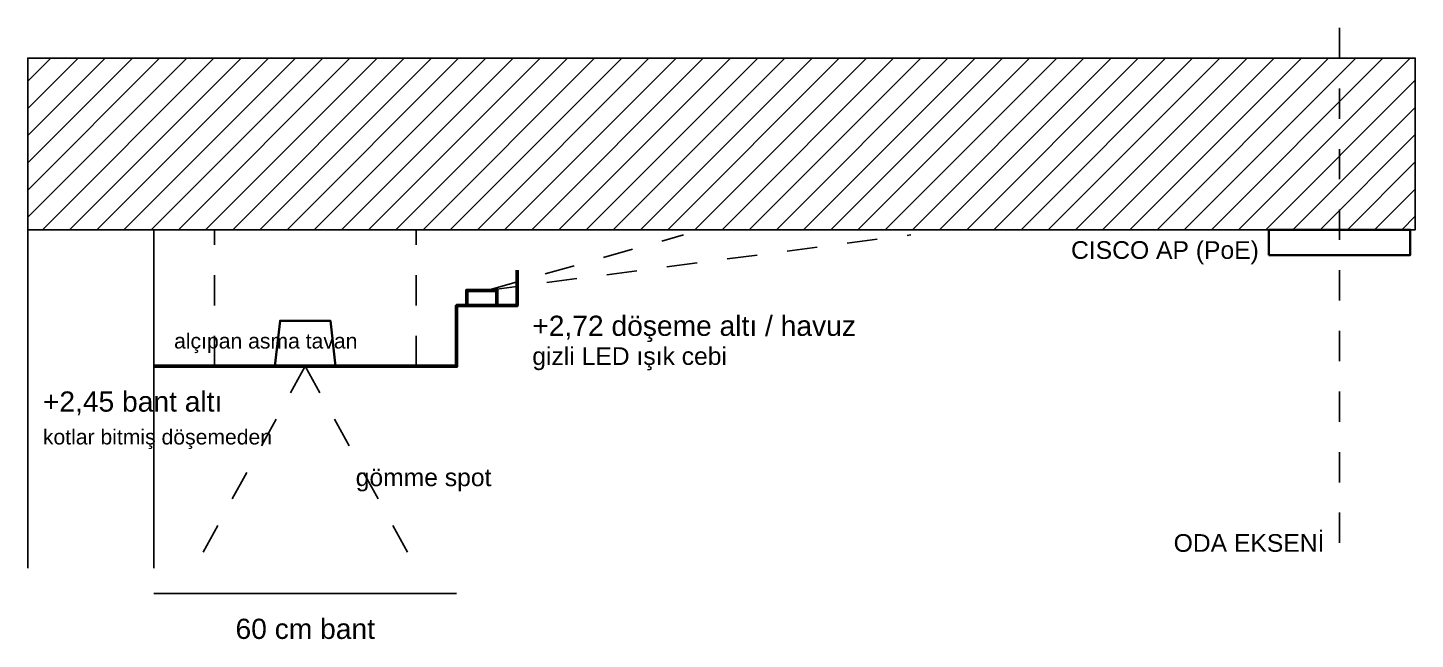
# Model space of a CAD drawing. Header units: centimetres. Extents: x 104975 to 122481, y -80380 to -76628.
# Drawn here: x 104975 to 105250, y -79809.1 to -79688 of the extents above; entities that cross this region are included whole.
import ezdxf
from ezdxf.enums import TextEntityAlignment as Align

# ---------------------------------------------------------------- set-up
doc = ezdxf.new("R2010")
doc.units = ezdxf.units.CM
doc.linetypes.add('VK_DATA', pattern=[12, 6, -6])
doc.layers.add('VK_DETAY', color=7, linetype='Continuous', lineweight=25)
doc.layers.add('VK_YAZI', color=7, linetype='Continuous', lineweight=18)
doc.styles.add('VK', font='arial.ttf')

msp = doc.modelspace()

# ---------------------------------------------------------------- hatches: boundary and pattern name
at = {"layer": 'VK_DETAY'}
h = msp.add_hatch(dxfattribs=at)
h.set_pattern_fill('ANSI31', scale=1.2)
h.paths.add_polyline_path([(104975, -79728), (105250, -79728), (105250, -79694), (104975, -79694)])

# ---------------------------------------------------------------- linework, layer by layer
at = {"layer": 'VK_DETAY', "color": 8, "linetype": 'VK_DATA'}
for p, q in [((105235, -79688), (105235, -79795)), ((105012, -79755), (105012, -79728)), ((105052, -79755), (105052, -79728))]:
    msp.add_line(p, q, dxfattribs=at)
at = {"layer": 'VK_DETAY', "color": 5, "linetype": 'VK_DATA'}
for q in [(105105, -79729), (105150, -79729)]:
    msp.add_line((105066, -79740), q, dxfattribs=at)
at = {"layer": 'VK_DETAY', "color": 1, "linetype": 'VK_DATA'}
for q in [(105008, -79795), (105052, -79795)]:
    msp.add_line((105030, -79755), q, dxfattribs=at)
at = {"layer": 'VK_DETAY'}
msp.add_line((105000, -79800), (105060, -79800), dxfattribs=at)
msp.add_lwpolyline([(104975, -79728), (105250, -79728), (105250, -79694), (104975, -79694)], close=True, dxfattribs=at)
for points in [[(104975, -79728), (104975, -79795)], [(105000, -79728), (105000, -79795)]]:
    msp.add_lwpolyline(points, dxfattribs=at)
at = {"layer": 'VK_DETAY', "color": 140, "lineweight": 35}
msp.add_lwpolyline([(105221, -79733), (105249, -79733), (105249, -79728), (105221, -79728)], close=True, dxfattribs=at)
at = {"layer": 'VK_DETAY', "color": 6, "lineweight": 50}
msp.add_lwpolyline([(105000, -79755), (105060, -79755), (105060, -79743), (105072, -79743), (105072, -79736)], dxfattribs=at)
at = {"layer": 'VK_DETAY', "color": 5, "lineweight": 50}
msp.add_lwpolyline([(105062, -79743), (105062, -79740), (105068, -79740), (105068, -79743)], dxfattribs=at)
at = {"layer": 'VK_DETAY', "color": 1, "lineweight": 35}
msp.add_lwpolyline([(105024, -79755), (105025, -79746), (105035, -79746), (105036, -79755)], dxfattribs=at)

# ---------------------------------------------------------------- texts
at = {"layer": 'VK_YAZI', "color": 140, "style": 'VK'}
msp.add_text('CISCO AP (PoE)', height=3.5, dxfattribs=at).set_placement((105219, -79732), align=Align.MIDDLE_RIGHT)
at = {"layer": 'VK_YAZI', "style": 'VK'}
for s, height, p in [('+2,72 döşeme altı / havuz', 4, (105075, -79747)), ('+2,45 bant altı', 4, (104978, -79762)), ('kotlar bitmiş döşemeden', 3, (104978, -79769))]:
    msp.add_text(s, height=height, dxfattribs=at).set_placement(p, align=Align.MIDDLE_LEFT)
at = {"layer": 'VK_YAZI', "color": 6, "style": 'VK'}
msp.add_text('alçıpan asma tavan', height=3, dxfattribs=at).set_placement((105004, -79750), align=Align.MIDDLE_LEFT)
at = {"layer": 'VK_YAZI', "color": 5, "style": 'VK'}
msp.add_text('gizli LED ışık cebi', height=3.5, dxfattribs=at).set_placement((105075, -79753), align=Align.MIDDLE_LEFT)
at = {"layer": 'VK_YAZI', "color": 1, "style": 'VK'}
msp.add_text('gömme spot', height=3.5, dxfattribs=at).set_placement((105040, -79777), align=Align.MIDDLE_LEFT)
at = {"layer": 'VK_YAZI', "style": 'VK'}
msp.add_text('ODA EKSENİ', height=3.5, dxfattribs=at).set_placement((105232, -79790), align=Align.MIDDLE_RIGHT)
msp.add_text('60 cm bant', height=4, dxfattribs=at).set_placement((105030, -79807), align=Align.MIDDLE_CENTER)

doc.saveas('drawing.dxf')
